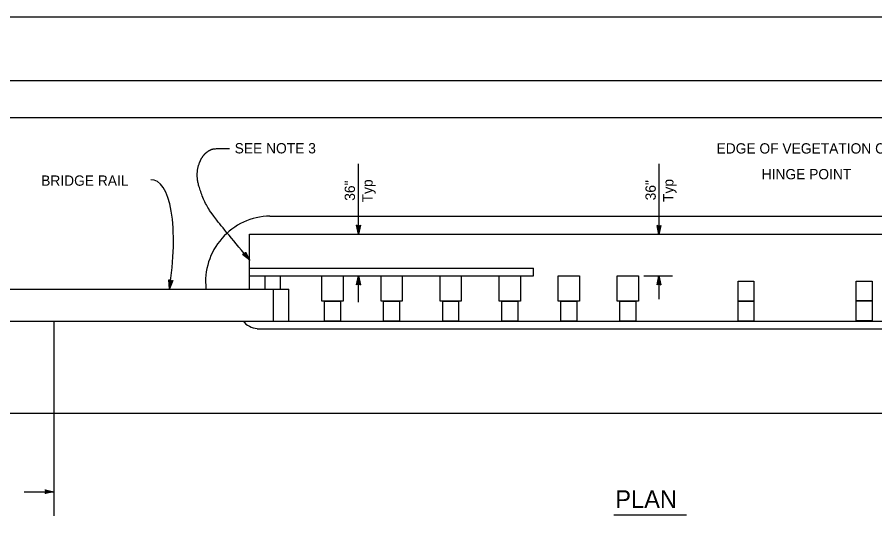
# Model space of a CAD drawing. Extents: x -893 to 867, y -474 to 712.
# Drawn here: x -515 to 67, y 367 to 712 of the extents above; entities that cross this region are included whole.
import ezdxf

# ---------------------------------------------------------------- set-up
doc = ezdxf.new("R2010")
doc.units = 0
for name, color, linetype in [('10 Sheet Format', 7, 'Continuous'), ('56 Stage 3 Anno', 7, 'Continuous'), ('57 Undefined', 7, 'Continuous'), ('60 Nongeo Data', 7, 'Continuous')]:
    doc.layers.add(name, color=color, linetype=linetype)

msp = doc.modelspace()

# ---------------------------------------------------------------- linework, layer by layer
at = {"layer": '10 Sheet Format'}
msp.add_line((-813.45, 643.96), (811.55, 643.96), dxfattribs=at)
for points in [[(-893.45, -474.04), (866.55, -474.04), (866.55, 711.96), (-893.45, 711.96)], [(-863.43, 668.96), (836.57, 668.96), (836.57, -431.04), (-863.43, -431.04)], [(-863.43, 668.96), (836.57, 668.96), (836.57, -431.04), (-863.43, -431.04)]]:
    msp.add_lwpolyline(points, close=True, dxfattribs=at)
at = {"layer": '56 Stage 3 Anno'}
for p, q in [((-283.72, 564.75), (-283.72, 612.33)), ((-79.68, 612.33), (-79.68, 564.5)), ((-285.05, 570.75), (-285.05, 570.75)), ((-282.38, 570.75), (-282.38, 570.75)), ((-81.01, 570.5), (-81.01, 570.5)), ((-78.34, 570.5), (-78.34, 570.5)), ((-283.72, 564.75), (-283.72, 564.75)), ((-79.68, 564.5), (-79.68, 564.5)), ((-362.45, 550.81), (-362.45, 550.81)), ((-360.4, 552.53), (-360.4, 552.53)), ((-357.57, 547.07), (-357.57, 547.07)), ((-283.72, 518.57), (-283.72, 536.39)), ((-283.72, 536.39), (-283.72, 536.39)), ((-90.01, 536.39), (-70.57, 536.39)), ((-79.68, 536.39), (-79.68, 520.5)), ((-79.68, 536.39), (-79.68, 536.39)), ((-412.48, 533.69), (-412.48, 533.69)), ((-409.84, 533.26), (-409.84, 533.26)), ((-285.06, 530.39), (-285.06, 530.39)), ((-282.39, 530.39), (-282.39, 530.39)), ((-81.02, 530.39), (-81.02, 530.39)), ((-78.35, 530.39), (-78.35, 530.39)), ((-412.12, 527.55), (-412.12, 527.55)), ((-496.5, 391.28), (-496.5, 391.28)), ((-510.67, 389.94), (-490.5, 389.94)), ((-496.5, 388.61), (-496.5, 388.61)), ((-490.5, 389.94), (-490.5, 389.94))]:
    msp.add_line(p, q, dxfattribs=at)
for points in [[(-282.38, 570.75), (-283.72, 564.75), (-285.05, 570.75), (-284.7, 570.54), (-283.72, 566.14), (-282.74, 570.54), (-283.09, 570.32), (-283.72, 567.51), (-284.34, 570.32), (-283.99, 570.11), (-283.72, 568.89), (-283.45, 570.11), (-283.72, 569.95), (-285.05, 570.75), (-283.72, 569.95)], [(-78.34, 570.5), (-79.68, 564.5), (-81.01, 570.5), (-80.65, 570.28), (-79.68, 565.89), (-78.69, 570.29), (-79.05, 570.07), (-79.68, 567.26), (-80.3, 570.07), (-79.95, 569.86), (-79.68, 568.64), (-79.4, 569.86), (-79.68, 569.7), (-81.01, 570.5), (-79.68, 569.7)], [(-360.4, 552.53), (-357.57, 547.07), (-362.45, 550.81), (-362.04, 550.88), (-358.47, 548.14), (-360.54, 552.14), (-360.68, 551.75), (-359.35, 549.19), (-361.63, 550.94), (-361.22, 551.01), (-360.23, 550.25), (-360.81, 551.36), (-360.92, 551.05), (-362.45, 550.81), (-360.92, 551.05)], [(-285.06, 530.39), (-283.72, 536.39), (-282.39, 530.39), (-282.75, 530.6), (-283.72, 535), (-284.71, 530.6), (-284.35, 530.81), (-283.72, 533.63), (-283.1, 530.82), (-283.45, 531.03), (-283.72, 532.25), (-284, 531.03), (-283.72, 531.19), (-282.39, 530.39), (-283.72, 531.19)], [(-81.02, 530.39), (-79.68, 536.39), (-78.35, 530.39), (-78.7, 530.6), (-79.68, 535), (-80.66, 530.6), (-80.31, 530.81), (-79.68, 533.63), (-79.06, 530.82), (-79.41, 531.03), (-79.68, 532.25), (-79.95, 531.03), (-79.68, 531.19), (-78.35, 530.39), (-79.68, 531.19)], [(-409.84, 533.26), (-412.12, 527.55), (-412.48, 533.69), (-412.16, 533.42), (-411.9, 528.93), (-410.23, 533.11), (-410.61, 532.96), (-411.68, 530.28), (-411.85, 533.15), (-411.53, 532.89), (-411.46, 531.64), (-411, 532.8), (-411.29, 532.69), (-412.48, 533.69), (-411.29, 532.69)], [(-496.5, 391.28), (-490.5, 389.94), (-496.5, 388.61), (-496.29, 388.96), (-491.89, 389.94), (-496.29, 390.92), (-496.08, 390.57), (-493.27, 389.94), (-496.08, 389.32), (-495.86, 389.67), (-494.65, 389.94), (-495.87, 390.21), (-495.7, 389.94), (-496.5, 388.61), (-495.7, 389.94)]]:
    msp.add_lwpolyline(points, close=True, dxfattribs=at)
msp.add_ellipse((-435.39, 529.26), major_axis=(-12.39, -72.24), ratio=0.317014, start_param=1.601468, end_param=3.214291, dxfattribs=at)
msp.add_open_spline([(-357.57, 547.07), (-380.95, 574.91), (-387.81, 585.4), (-392.24, 597.1), (-393.45, 604.36), (-392.64, 611.22), (-389.42, 618.08), (-384.98, 621.71), (-381.76, 622.92), (-371.28, 622.92)], degree=2, dxfattribs=at)
at = {"layer": '57 Undefined'}
msp.add_line((-110.41, 374.27), (-60.92, 374.27), dxfattribs=at)
at = {"layer": '60 Nongeo Data'}
for p, q in [((-343.88, 576.94), (411.3, 576.94)), ((-357.62, 527.32), (-357.62, 564.75)), ((-357.62, 564.75), (411.3, 564.75)), ((-357.62, 541.56), (-164.86, 541.56)), ((-357.62, 536.39), (-164.86, 536.39)), ((-347.21, 536.39), (-347.21, 527.32)), ((-336.83, 536.39), (-336.83, 527.32)), ((-164.86, 536.39), (-164.86, 541.56)), ((-627.83, 527.32), (-331.12, 527.32)), ((-341.66, 527.32), (-341.66, 505.67)), ((-331.12, 505.78), (-331.12, 527.32)), ((-627.83, 505.67), (411.3, 505.67)), ((-503.33, 505.67), (-331.12, 505.67)), ((-490.5, 505.67), (-490.5, 373.46)), ((-352.47, 500.5), (411.3, 500.5)), ((-627.83, 443.28), (411.3, 443.28))]:
    msp.add_line(p, q, dxfattribs=at)
for points in [[(-308.52, 536.39), (-294.13, 536.39), (-294.13, 519.2), (-308.52, 519.2)], [(-268.42, 536.39), (-254.03, 536.39), (-254.03, 519.2), (-268.42, 519.2)], [(-228.32, 536.39), (-213.92, 536.39), (-213.92, 519.2), (-228.32, 519.2)], [(-188.22, 536.39), (-173.82, 536.39), (-173.82, 519.2), (-188.22, 519.2)], [(-148.12, 536.39), (-133.72, 536.39), (-133.72, 519.2), (-148.12, 519.2)], [(-108.02, 536.39), (-93.62, 536.39), (-93.62, 519.2), (-108.02, 519.2)], [(-26.01, 532.74), (-15.17, 532.74), (-15.17, 519.2), (-26.01, 519.2)], [(54.2, 532.85), (65.03, 532.85), (65.03, 519.34), (54.2, 519.34)], [(-306.75, 519.2), (-295.9, 519.2), (-295.9, 505.67), (-306.75, 505.67)], [(-266.65, 519.2), (-255.8, 519.2), (-255.8, 505.67), (-266.65, 505.67)], [(-226.54, 519.2), (-215.7, 519.2), (-215.7, 505.67), (-226.54, 505.67)], [(-186.44, 519.2), (-175.6, 519.2), (-175.6, 505.67), (-186.44, 505.67)], [(-146.34, 519.2), (-135.5, 519.2), (-135.5, 505.67), (-146.34, 505.67)], [(-106.24, 519.2), (-95.4, 519.2), (-95.4, 505.67), (-106.24, 505.67)], [(-26.01, 519.2), (-15.17, 519.2), (-15.17, 505.67), (-26.01, 505.67)], [(54.2, 519.34), (65.03, 519.34), (65.03, 505.82), (54.2, 505.82)]]:
    msp.add_lwpolyline(points, close=True, dxfattribs=at)
for centre, radius, start, end in [((-343.09, 532.5), 44.45, 91.01689, 186.34248), ((-351.18, 514.82), 14.27, 219.8822, 264.8371)]:
    msp.add_arc(centre, radius, start, end, dxfattribs=at)

# ---------------------------------------------------------------- texts
at = {"layer": '57 Undefined'}
for s, height, p in [('SEE NOTE 3', 7, (-367.79, 619.49)), ('EDGE OF VEGETATION CONTROL', 7, (-40.59, 619.39)), ('HINGE POINT', 7, (-9.94, 601.92)), ('BRIDGE RAIL', 7, (-499.18, 597.55)), ('PLAN', 12, (-109.37, 378.88))]:
    msp.add_text(s, height=height, dxfattribs=at).set_placement(p)
for s, p in [('36"', (-286.11, 587.35)), ('Typ', (-274.11, 586.26)), ('36"', (-81.86, 587.63)), ('Typ', (-69.86, 586.54))]:
    msp.add_text(s, height=7, rotation=90, dxfattribs=at).set_placement(p)

doc.saveas('drawing.dxf')
